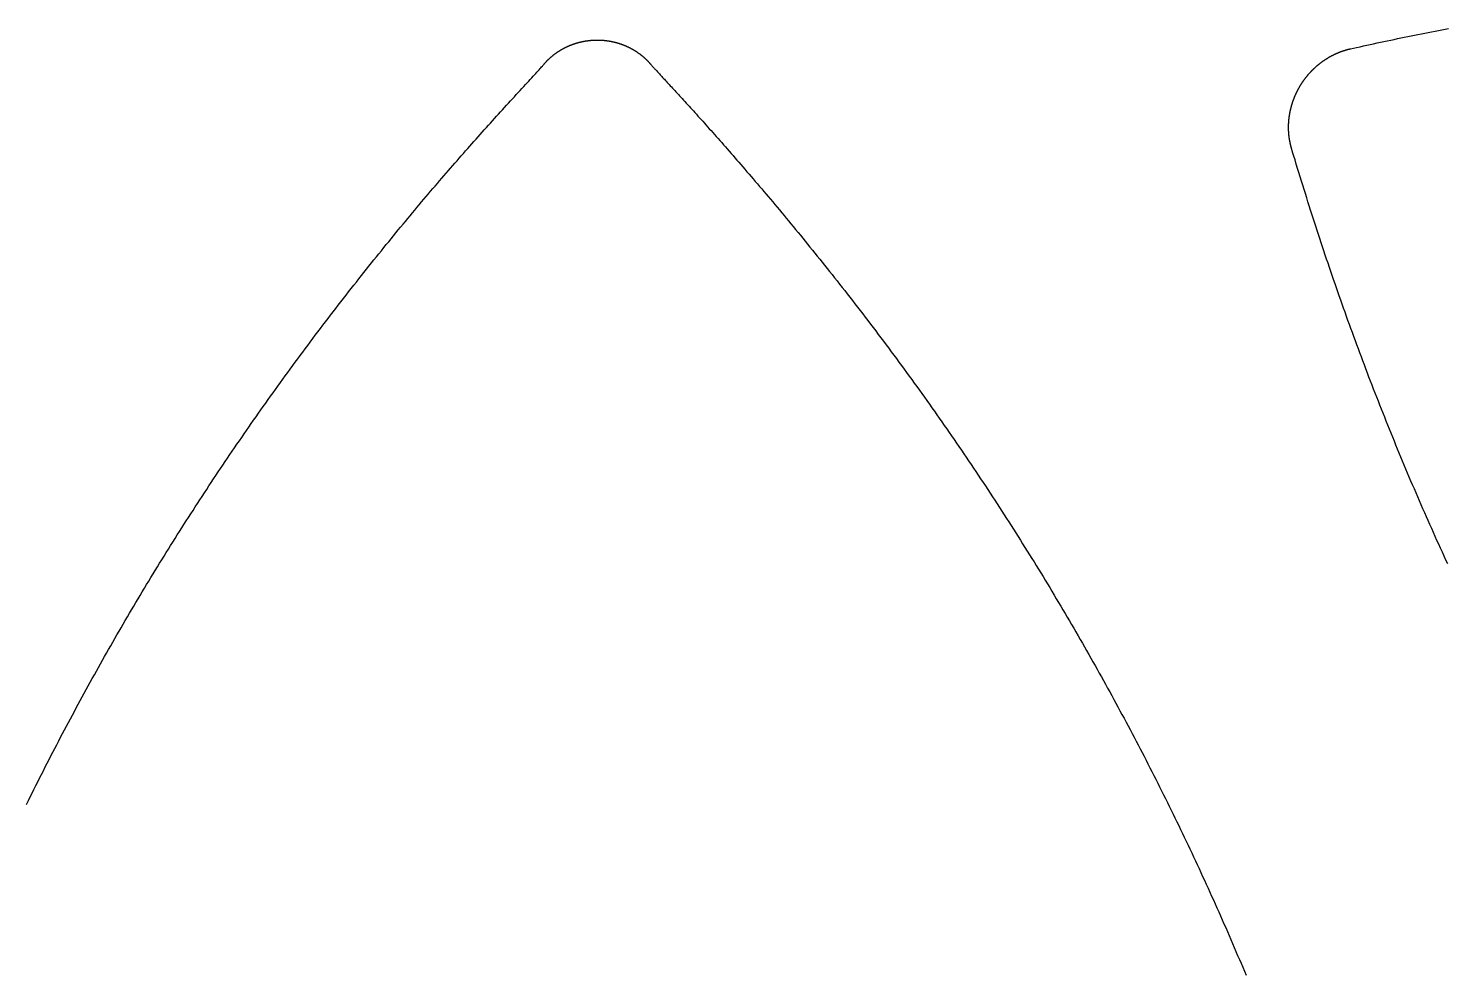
# Model space of a CAD drawing. Extents: x -3 to 136, y 0 to 121.
# Drawn here: x 76.81 to 93.08, y 14.5 to 25.33 of the extents above; entities that cross this region are included whole.
import ezdxf

# ---------------------------------------------------------------- set-up
doc = ezdxf.new("R2010")
doc.units = 0
doc.layers.get('0').update_dxf_attribs({"linetype": 'CONTINUOUS'})

msp = doc.modelspace()

# ---------------------------------------------------------------- linework, layer by layer
for points in [[(91.9655, 25.0949, 0), (92.0345, 25.1102, 0), (92.0739, 25.1189, 0), (92.1128, 25.1274, 0), (92.1517, 25.136, 0), (92.1908, 25.1445, 0), (92.2299, 25.1529, 0), (92.269, 25.1614, 0), (92.308, 25.1697, 0), (92.347, 25.1781, 0), (92.386, 25.1864, 0), (92.425, 25.1946, 0), (92.464, 25.2028, 0), (92.503, 25.211, 0), (92.542, 25.2191, 0), (92.5811, 25.2272, 0), (92.6202, 25.2352, 0), (92.6593, 25.2432, 0), (92.6984, 25.2512, 0), (92.7375, 25.2591, 0), (92.7766, 25.267, 0), (92.8157, 25.2749, 0), (92.8549, 25.2827, 0), (92.894, 25.2904, 0), (92.9331, 25.2981, 0), (92.9722, 25.3058, 0), (93.0114, 25.3134, 0), (93.0505, 25.321, 0), (93.0897, 25.3286, 0)], [(82.7181, 24.9157, 0), (82.7204, 24.9185, 0), (82.7228, 24.9213, 0), (82.7251, 24.924, 0), (82.7275, 24.9268, 0), (82.7299, 24.9295, 0), (82.7323, 24.9322, 0), (82.7347, 24.935, 0), (82.7371, 24.9376, 0), (82.7396, 24.9403, 0), (82.742, 24.943, 0), (82.7445, 24.9457, 0), (82.747, 24.9483, 0), (82.7495, 24.9509, 0), (82.752, 24.9536, 0), (82.7545, 24.9562, 0), (82.7571, 24.9588, 0), (82.7596, 24.9614, 0), (82.7622, 24.9639, 0), (82.7647, 24.9665, 0), (82.7673, 24.969, 0), (82.7699, 24.9716, 0), (82.7725, 24.9741, 0), (82.7751, 24.9766, 0), (82.7778, 24.9791, 0), (82.7804, 24.9816, 0), (82.7831, 24.9841, 0), (82.7857, 24.9865, 0), (82.7884, 24.989, 0), (82.7911, 24.9914, 0), (82.7938, 24.9938, 0), (82.7965, 24.9962, 0), (82.7993, 24.9986, 0), (82.802, 25.001, 0), (82.8048, 25.0034, 0), (82.8075, 25.0057, 0), (82.8103, 25.0081, 0), (82.8131, 25.0104, 0), (82.8159, 25.0127, 0), (82.8187, 25.015, 0), (82.8215, 25.0173, 0), (82.8243, 25.0196, 0), (82.8272, 25.0219, 0), (82.83, 25.0241, 0), (82.8329, 25.0263, 0), (82.8357, 25.0286, 0), (82.8386, 25.0308, 0), (82.8415, 25.033, 0), (82.8444, 25.0352, 0), (82.8473, 25.0373, 0), (82.8502, 25.0395, 0), (82.8532, 25.0416, 0), (82.8561, 25.0438, 0), (82.8591, 25.0459, 0), (82.862, 25.048, 0), (82.865, 25.0501, 0), (82.868, 25.0521, 0), (82.871, 25.0542, 0), (82.874, 25.0562, 0), (82.877, 25.0583, 0), (82.88, 25.0603, 0), (82.8831, 25.0623, 0), (82.8861, 25.0643, 0), (82.8892, 25.0663, 0), (82.8922, 25.0682, 0), (82.8953, 25.0702, 0), (82.8984, 25.0721, 0), (82.9015, 25.074, 0), (82.9046, 25.0759, 0), (82.9077, 25.0778, 0), (82.9108, 25.0797, 0), (82.9139, 25.0816, 0), (82.917, 25.0834, 0), (82.9202, 25.0853, 0), (82.9233, 25.0871, 0), (82.9265, 25.0889, 0), (82.9296, 25.0907, 0), (82.9328, 25.0924, 0), (82.936, 25.0942, 0), (82.9392, 25.096, 0), (82.9424, 25.0977, 0), (82.9456, 25.0994, 0), (82.9488, 25.1011, 0), (82.952, 25.1028, 0), (82.9552, 25.1045, 0), (82.9584, 25.1061, 0), (82.9617, 25.1078, 0), (82.9649, 25.1094, 0), (82.9682, 25.111, 0), (82.9714, 25.1126, 0), (82.9747, 25.1142, 0), (82.978, 25.1158, 0), (82.9813, 25.1173, 0), (82.9846, 25.1188, 0), (82.9879, 25.1204, 0), (82.9912, 25.1219, 0), (82.9945, 25.1234, 0), (82.9978, 25.1249, 0), (83.0011, 25.1263, 0), (83.0044, 25.1278, 0), (83.0078, 25.1292, 0), (83.0111, 25.1306, 0), (83.0145, 25.132, 0), (83.0178, 25.1334, 0), (83.0212, 25.1348, 0), (83.0246, 25.1362, 0), (83.0279, 25.1375, 0), (83.0313, 25.1388, 0), (83.0347, 25.1401, 0), (83.0381, 25.1414, 0), (83.0415, 25.1427, 0), (83.0449, 25.144, 0), (83.0483, 25.1452, 0), (83.0517, 25.1465, 0), (83.0552, 25.1477, 0), (83.0586, 25.1489, 0), (83.062, 25.1501, 0), (83.0655, 25.1513, 0), (83.0689, 25.1525, 0), (83.0724, 25.1536, 0), (83.0758, 25.1547, 0), (83.0793, 25.1558, 0), (83.0827, 25.1569, 0), (83.0862, 25.158, 0), (83.0897, 25.1591, 0), (83.0932, 25.1602, 0), (83.0967, 25.1612, 0), (83.1002, 25.1622, 0), (83.1036, 25.1632, 0), (83.1071, 25.1642, 0), (83.1107, 25.1652, 0), (83.1142, 25.1662, 0), (83.1177, 25.1671, 0), (83.1212, 25.168, 0), (83.1247, 25.169, 0), (83.1282, 25.1699, 0), (83.1318, 25.1707, 0), (83.1353, 25.1716, 0), (83.1388, 25.1725, 0), (83.1424, 25.1733, 0), (83.1459, 25.1741, 0), (83.1494, 25.1749, 0), (83.153, 25.1757, 0), (83.1565, 25.1765, 0), (83.1601, 25.1772, 0), (83.1636, 25.178, 0), (83.1672, 25.1787, 0), (83.1708, 25.1794, 0), (83.1743, 25.1801, 0), (83.1779, 25.1808, 0), (83.1815, 25.1815, 0), (83.185, 25.1821, 0), (83.1886, 25.1827, 0), (83.1922, 25.1834, 0), (83.1958, 25.184, 0), (83.1994, 25.1845, 0), (83.2029, 25.1851, 0), (83.2065, 25.1857, 0), (83.2101, 25.1862, 0), (83.2137, 25.1867, 0), (83.2173, 25.1872, 0), (83.2209, 25.1877, 0), (83.2245, 25.1882, 0), (83.2281, 25.1886, 0), (83.2317, 25.1891, 0), (83.2353, 25.1895, 0), (83.2389, 25.1899, 0), (83.2425, 25.1903, 0), (83.2461, 25.1907, 0), (83.2497, 25.1911, 0), (83.2534, 25.1914, 0), (83.257, 25.1917, 0), (83.2606, 25.1921, 0), (83.2642, 25.1924, 0), (83.2678, 25.1926, 0), (83.2714, 25.1929, 0), (83.2751, 25.1932, 0), (83.2787, 25.1934, 0), (83.2823, 25.1936, 0), (83.2859, 25.1938, 0), (83.2895, 25.194, 0), (83.2932, 25.1942, 0), (83.2968, 25.1943, 0), (83.3004, 25.1945, 0), (83.3041, 25.1946, 0), (83.3077, 25.1947, 0), (83.3113, 25.1948, 0), (83.3149, 25.1949, 0), (83.3186, 25.195, 0), (83.3222, 25.195, 0), (83.3258, 25.195, 0), (83.3295, 25.195, 0), (83.3331, 25.195, 0), (83.3367, 25.195, 0), (83.3404, 25.195, 0), (83.344, 25.1949, 0), (83.3476, 25.1949, 0), (83.3513, 25.1948, 0), (83.3549, 25.1947, 0), (83.3585, 25.1946, 0), (83.3621, 25.1945, 0), (83.3658, 25.1943, 0), (83.3694, 25.1942, 0), (83.373, 25.194, 0), (83.3767, 25.1938, 0), (83.3803, 25.1936, 0), (83.3839, 25.1934, 0), (83.3876, 25.1931, 0), (83.3912, 25.1929, 0), (83.3948, 25.1926, 0), (83.3984, 25.1923, 0), (83.4021, 25.192, 0), (83.4057, 25.1917, 0), (83.4093, 25.1913, 0), (83.4129, 25.191, 0), (83.4166, 25.1906, 0), (83.4202, 25.1902, 0), (83.4238, 25.1898, 0), (83.4274, 25.1894, 0), (83.431, 25.189, 0), (83.4346, 25.1886, 0), (83.4382, 25.1881, 0), (83.4418, 25.1876, 0), (83.4454, 25.1871, 0), (83.449, 25.1866, 0), (83.4526, 25.1861, 0), (83.4562, 25.1855, 0), (83.4598, 25.185, 0), (83.4634, 25.1844, 0), (83.467, 25.1838, 0), (83.4706, 25.1832, 0), (83.4742, 25.1826, 0), (83.4778, 25.182, 0), (83.4813, 25.1813, 0), (83.4849, 25.1807, 0), (83.4885, 25.18, 0), (83.492, 25.1793, 0), (83.4956, 25.1786, 0), (83.4992, 25.1778, 0), (83.5027, 25.1771, 0), (83.5063, 25.1763, 0), (83.5098, 25.1755, 0), (83.5133, 25.1748, 0), (83.5169, 25.1739, 0), (83.5204, 25.1731, 0), (83.524, 25.1723, 0), (83.5275, 25.1714, 0), (83.531, 25.1706, 0), (83.5345, 25.1697, 0), (83.538, 25.1688, 0), (83.5416, 25.1679, 0), (83.5451, 25.1669, 0), (83.5486, 25.166, 0), (83.5521, 25.165, 0), (83.5556, 25.164, 0), (83.559, 25.1631, 0), (83.5625, 25.162, 0), (83.566, 25.161, 0), (83.5695, 25.16, 0), (83.573, 25.1589, 0), (83.5764, 25.1579, 0), (83.5799, 25.1568, 0), (83.5833, 25.1557, 0), (83.5868, 25.1546, 0), (83.5902, 25.1534, 0), (83.5937, 25.1523, 0), (83.5971, 25.1511, 0), (83.6005, 25.1499, 0), (83.604, 25.1487, 0), (83.6074, 25.1475, 0), (83.6108, 25.1463, 0), (83.6142, 25.1451, 0), (83.6176, 25.1438, 0), (83.621, 25.1426, 0), (83.6244, 25.1413, 0), (83.6278, 25.14, 0), (83.6312, 25.1387, 0), (83.6346, 25.1373, 0), (83.6379, 25.136, 0), (83.6413, 25.1346, 0), (83.6446, 25.1332, 0), (83.648, 25.1319, 0), (83.6513, 25.1305, 0), (83.6547, 25.129, 0), (83.658, 25.1276, 0), (83.6613, 25.1261, 0), (83.6647, 25.1247, 0), (83.668, 25.1232, 0), (83.6713, 25.1217, 0), (83.6746, 25.1202, 0), (83.6779, 25.1187, 0), (83.6812, 25.1171, 0), (83.6845, 25.1156, 0), (83.6877, 25.114, 0), (83.691, 25.1124, 0), (83.6943, 25.1108, 0), (83.6975, 25.1092, 0), (83.7008, 25.1076, 0), (83.704, 25.1059, 0), (83.7072, 25.1043, 0), (83.7105, 25.1026, 0), (83.7137, 25.1009, 0), (83.7169, 25.0992, 0), (83.7201, 25.0975, 0), (83.7233, 25.0957, 0), (83.7265, 25.094, 0), (83.7297, 25.0922, 0), (83.7328, 25.0904, 0), (83.736, 25.0886, 0), (83.7392, 25.0868, 0), (83.7423, 25.085, 0), (83.7454, 25.0832, 0), (83.7486, 25.0813, 0), (83.7517, 25.0795, 0), (83.7548, 25.0776, 0), (83.7579, 25.0757, 0), (83.761, 25.0738, 0), (83.7641, 25.0719, 0), (83.7671, 25.0699, 0), (83.7702, 25.068, 0), (83.7733, 25.066, 0), (83.7763, 25.0641, 0), (83.7793, 25.0621, 0), (83.7824, 25.0601, 0), (83.7854, 25.0581, 0), (83.7884, 25.056, 0), (83.7914, 25.054, 0), (83.7944, 25.0519, 0), (83.7973, 25.0499, 0), (83.8003, 25.0478, 0), (83.8033, 25.0457, 0), (83.8062, 25.0436, 0), (83.8091, 25.0414, 0), (83.8121, 25.0393, 0), (83.815, 25.0371, 0), (83.8179, 25.035, 0), (83.8208, 25.0328, 0), (83.8237, 25.0306, 0), (83.8265, 25.0284, 0), (83.8294, 25.0262, 0), (83.8323, 25.0239, 0), (83.8351, 25.0217, 0), (83.8379, 25.0194, 0), (83.8408, 25.0172, 0), (83.8436, 25.0149, 0), (83.8464, 25.0126, 0), (83.8492, 25.0103, 0), (83.8519, 25.0079, 0), (83.8547, 25.0056, 0), (83.8575, 25.0033, 0), (83.8602, 25.0009, 0), (83.8629, 24.9985, 0), (83.8656, 24.9961, 0), (83.8684, 24.9937, 0), (83.8711, 24.9913, 0), (83.8737, 24.9889, 0), (83.8764, 24.9864, 0), (83.8791, 24.984, 0), (83.8817, 24.9815, 0), (83.8844, 24.979, 0), (83.887, 24.9765, 0), (83.8896, 24.974, 0), (83.8922, 24.9715, 0), (83.8948, 24.969, 0), (83.8974, 24.9664, 0), (83.9, 24.9639, 0), (83.9025, 24.9613, 0), (83.905, 24.9587, 0), (83.9076, 24.9561, 0), (83.9101, 24.9535, 0), (83.9126, 24.9509, 0), (83.9151, 24.9483, 0), (83.9176, 24.9456, 0), (83.92, 24.943, 0), (83.9225, 24.9403, 0), (83.9249, 24.9376, 0), (83.9274, 24.9349, 0), (83.9298, 24.9322, 0), (83.9322, 24.9295, 0), (83.9346, 24.9268, 0), (83.9369, 24.924, 0), (83.9393, 24.9213, 0), (83.9417, 24.9185, 0), (83.944, 24.9157, 0)], [(91.291, 23.9454, 0), (91.2899, 23.9491, 0), (91.2888, 23.9528, 0), (91.2877, 23.9566, 0), (91.2866, 23.9603, 0), (91.2855, 23.9641, 0), (91.2845, 23.9678, 0), (91.2835, 23.9716, 0), (91.2825, 23.9753, 0), (91.2815, 23.9791, 0), (91.2806, 23.9829, 0), (91.2796, 23.9866, 0), (91.2787, 23.9904, 0), (91.2778, 23.9942, 0), (91.2769, 23.998, 0), (91.276, 24.0018, 0), (91.2752, 24.0056, 0), (91.2743, 24.0094, 0), (91.2735, 24.0132, 0), (91.2727, 24.017, 0), (91.2719, 24.0208, 0), (91.2711, 24.0246, 0), (91.2704, 24.0284, 0), (91.2696, 24.0322, 0), (91.2689, 24.036, 0), (91.2682, 24.0399, 0), (91.2676, 24.0437, 0), (91.2669, 24.0475, 0), (91.2662, 24.0514, 0), (91.2656, 24.0552, 0), (91.265, 24.059, 0), (91.2644, 24.0629, 0), (91.2638, 24.0667, 0), (91.2633, 24.0706, 0), (91.2627, 24.0744, 0), (91.2622, 24.0783, 0), (91.2617, 24.0822, 0), (91.2612, 24.086, 0), (91.2608, 24.0899, 0), (91.2603, 24.0937, 0), (91.2599, 24.0976, 0), (91.2594, 24.1015, 0), (91.259, 24.1053, 0), (91.2587, 24.1092, 0), (91.2583, 24.1131, 0), (91.2579, 24.117, 0), (91.2576, 24.1208, 0), (91.2573, 24.1247, 0), (91.257, 24.1286, 0), (91.2567, 24.1325, 0), (91.2565, 24.1364, 0), (91.2562, 24.1403, 0), (91.256, 24.1441, 0), (91.2558, 24.148, 0), (91.2556, 24.1519, 0), (91.2554, 24.1558, 0), (91.2552, 24.1597, 0), (91.2551, 24.1636, 0), (91.255, 24.1675, 0), (91.2549, 24.1714, 0), (91.2548, 24.1753, 0), (91.2547, 24.1792, 0), (91.2547, 24.1831, 0), (91.2546, 24.1869, 0), (91.2546, 24.1908, 0), (91.2546, 24.1947, 0), (91.2546, 24.1986, 0), (91.2546, 24.2025, 0), (91.2547, 24.2064, 0), (91.2547, 24.2103, 0), (91.2548, 24.2142, 0), (91.2549, 24.2181, 0), (91.255, 24.222, 0), (91.2552, 24.2259, 0), (91.2553, 24.2297, 0), (91.2555, 24.2336, 0), (91.2556, 24.2375, 0), (91.2558, 24.2414, 0), (91.2561, 24.2453, 0), (91.2563, 24.2492, 0), (91.2565, 24.2531, 0), (91.2568, 24.2569, 0), (91.2571, 24.2608, 0), (91.2574, 24.2647, 0), (91.2577, 24.2686, 0), (91.258, 24.2725, 0), (91.2584, 24.2763, 0), (91.2587, 24.2802, 0), (91.2591, 24.2841, 0), (91.2595, 24.288, 0), (91.2599, 24.2918, 0), (91.2604, 24.2957, 0), (91.2608, 24.2996, 0), (91.2613, 24.3034, 0), (91.2618, 24.3073, 0), (91.2623, 24.3111, 0), (91.2628, 24.315, 0), (91.2633, 24.3189, 0), (91.2639, 24.3227, 0), (91.2644, 24.3266, 0), (91.265, 24.3304, 0), (91.2656, 24.3343, 0), (91.2662, 24.3381, 0), (91.2668, 24.342, 0), (91.2675, 24.3458, 0), (91.2682, 24.3496, 0), (91.2688, 24.3535, 0), (91.2695, 24.3573, 0), (91.2702, 24.3611, 0), (91.271, 24.365, 0), (91.2717, 24.3688, 0), (91.2725, 24.3726, 0), (91.2732, 24.3764, 0), (91.274, 24.3802, 0), (91.2748, 24.3841, 0), (91.2757, 24.3879, 0), (91.2765, 24.3917, 0), (91.2774, 24.3955, 0), (91.2782, 24.3993, 0), (91.2791, 24.403, 0), (91.28, 24.4068, 0), (91.2809, 24.4106, 0), (91.2819, 24.4144, 0), (91.2828, 24.4182, 0), (91.2838, 24.4219, 0), (91.2848, 24.4257, 0), (91.2858, 24.4295, 0), (91.2868, 24.4332, 0), (91.2878, 24.437, 0), (91.2888, 24.4407, 0), (91.2899, 24.4445, 0), (91.291, 24.4482, 0), (91.2921, 24.4519, 0), (91.2932, 24.4557, 0), (91.2943, 24.4594, 0), (91.2954, 24.4631, 0), (91.2966, 24.4668, 0), (91.2978, 24.4705, 0), (91.2989, 24.4742, 0), (91.3001, 24.4779, 0), (91.3013, 24.4816, 0), (91.3026, 24.4853, 0), (91.3038, 24.489, 0), (91.3051, 24.4927, 0), (91.3064, 24.4963, 0), (91.3076, 24.5, 0), (91.309, 24.5037, 0), (91.3103, 24.5073, 0), (91.3116, 24.511, 0), (91.313, 24.5146, 0), (91.3143, 24.5182, 0), (91.3157, 24.5219, 0), (91.3171, 24.5255, 0), (91.3185, 24.5291, 0), (91.3199, 24.5327, 0), (91.3214, 24.5364, 0), (91.3228, 24.54, 0), (91.3243, 24.5436, 0), (91.3258, 24.5471, 0), (91.3273, 24.5507, 0), (91.3288, 24.5543, 0), (91.3303, 24.5579, 0), (91.3319, 24.5615, 0), (91.3334, 24.565, 0), (91.335, 24.5686, 0), (91.3366, 24.5721, 0), (91.3382, 24.5757, 0), (91.3398, 24.5792, 0), (91.3414, 24.5827, 0), (91.3431, 24.5862, 0), (91.3447, 24.5898, 0), (91.3464, 24.5933, 0), (91.3481, 24.5968, 0), (91.3498, 24.6003, 0), (91.3515, 24.6038, 0), (91.3533, 24.6072, 0), (91.355, 24.6107, 0), (91.3568, 24.6142, 0), (91.3585, 24.6176, 0), (91.3603, 24.6211, 0), (91.3621, 24.6245, 0), (91.364, 24.628, 0), (91.3658, 24.6314, 0), (91.3676, 24.6348, 0), (91.3695, 24.6382, 0), (91.3714, 24.6417, 0), (91.3733, 24.6451, 0), (91.3752, 24.6485, 0), (91.3771, 24.6518, 0), (91.379, 24.6552, 0), (91.381, 24.6586, 0), (91.3829, 24.662, 0), (91.3849, 24.6653, 0), (91.3869, 24.6687, 0), (91.3889, 24.672, 0), (91.3909, 24.6753, 0), (91.3929, 24.6787, 0), (91.395, 24.682, 0), (91.397, 24.6853, 0), (91.3991, 24.6886, 0), (91.4012, 24.6919, 0), (91.4033, 24.6952, 0), (91.4054, 24.6984, 0), (91.4075, 24.7017, 0), (91.4097, 24.705, 0), (91.4118, 24.7082, 0), (91.414, 24.7114, 0), (91.4162, 24.7147, 0), (91.4184, 24.7179, 0), (91.4206, 24.7211, 0), (91.4228, 24.7243, 0), (91.425, 24.7275, 0), (91.4273, 24.7307, 0), (91.4295, 24.7339, 0), (91.4318, 24.737, 0), (91.4341, 24.7402, 0), (91.4364, 24.7433, 0), (91.4387, 24.7465, 0), (91.441, 24.7496, 0), (91.4433, 24.7527, 0), (91.4457, 24.7558, 0), (91.448, 24.7589, 0), (91.4504, 24.762, 0), (91.4528, 24.7651, 0), (91.4552, 24.7681, 0), (91.4576, 24.7712, 0), (91.46, 24.7742, 0), (91.4625, 24.7773, 0), (91.4649, 24.7803, 0), (91.4674, 24.7833, 0), (91.4698, 24.7863, 0), (91.4723, 24.7893, 0), (91.4748, 24.7923, 0), (91.4773, 24.7953, 0), (91.4798, 24.7982, 0), (91.4824, 24.8012, 0), (91.4849, 24.8041, 0), (91.4875, 24.8071, 0), (91.49, 24.81, 0), (91.4926, 24.8129, 0), (91.4952, 24.8158, 0), (91.4978, 24.8187, 0), (91.5004, 24.8215, 0), (91.5031, 24.8244, 0), (91.5057, 24.8273, 0), (91.5083, 24.8301, 0), (91.511, 24.8329, 0), (91.5137, 24.8358, 0), (91.5164, 24.8386, 0), (91.5191, 24.8414, 0), (91.5218, 24.8442, 0), (91.5245, 24.8469, 0), (91.5272, 24.8497, 0), (91.53, 24.8525, 0), (91.5327, 24.8552, 0), (91.5355, 24.8579, 0), (91.5382, 24.8607, 0), (91.541, 24.8634, 0), (91.5438, 24.8661, 0), (91.5466, 24.8687, 0), (91.5495, 24.8714, 0), (91.5523, 24.8741, 0), (91.5551, 24.8767, 0), (91.558, 24.8794, 0), (91.5609, 24.882, 0), (91.5637, 24.8846, 0), (91.5666, 24.8872, 0), (91.5695, 24.8898, 0), (91.5724, 24.8924, 0), (91.5753, 24.8949, 0), (91.5783, 24.8975, 0), (91.5812, 24.9, 0), (91.5842, 24.9026, 0), (91.5871, 24.9051, 0), (91.5901, 24.9076, 0), (91.5931, 24.9101, 0), (91.5961, 24.9126, 0), (91.5991, 24.915, 0), (91.6021, 24.9175, 0), (91.6051, 24.9199, 0), (91.6082, 24.9223, 0), (91.6112, 24.9248, 0), (91.6143, 24.9272, 0), (91.6173, 24.9296, 0), (91.6204, 24.9319, 0), (91.6235, 24.9343, 0), (91.6266, 24.9367, 0), (91.6297, 24.939, 0), (91.6328, 24.9413, 0), (91.636, 24.9436, 0), (91.6391, 24.9459, 0), (91.6423, 24.9482, 0), (91.6454, 24.9505, 0), (91.6486, 24.9528, 0), (91.6518, 24.955, 0), (91.6549, 24.9572, 0), (91.6581, 24.9595, 0), (91.6614, 24.9617, 0), (91.6646, 24.9639, 0), (91.6678, 24.966, 0), (91.671, 24.9682, 0), (91.6743, 24.9704, 0), (91.6775, 24.9725, 0), (91.6808, 24.9746, 0), (91.6841, 24.9767, 0), (91.6873, 24.9788, 0), (91.6906, 24.9809, 0), (91.6939, 24.983, 0), (91.6972, 24.985, 0), (91.7006, 24.9871, 0), (91.7039, 24.9891, 0), (91.7072, 24.9911, 0), (91.7105, 24.9931, 0), (91.7139, 24.9951, 0), (91.7172, 24.997, 0), (91.7206, 24.999, 0), (91.724, 25.0009, 0), (91.7274, 25.0029, 0), (91.7307, 25.0048, 0), (91.7341, 25.0067, 0), (91.7375, 25.0085, 0), (91.741, 25.0104, 0), (91.7444, 25.0122, 0), (91.7478, 25.0141, 0), (91.7512, 25.0159, 0), (91.7547, 25.0177, 0), (91.7581, 25.0195, 0), (91.7616, 25.0212, 0), (91.7651, 25.023, 0), (91.7685, 25.0247, 0), (91.772, 25.0265, 0), (91.7755, 25.0282, 0), (91.779, 25.0299, 0), (91.7825, 25.0316, 0), (91.786, 25.0332, 0), (91.7895, 25.0349, 0), (91.793, 25.0365, 0), (91.7966, 25.0381, 0), (91.8001, 25.0397, 0), (91.8036, 25.0413, 0), (91.8072, 25.0429, 0), (91.8107, 25.0444, 0), (91.8143, 25.046, 0), (91.8179, 25.0475, 0), (91.8214, 25.049, 0), (91.825, 25.0505, 0), (91.8286, 25.052, 0), (91.8322, 25.0534, 0), (91.8358, 25.0549, 0), (91.8394, 25.0563, 0), (91.843, 25.0577, 0), (91.8467, 25.0591, 0), (91.8503, 25.0605, 0), (91.8539, 25.0618, 0), (91.8576, 25.0632, 0), (91.8612, 25.0645, 0), (91.8649, 25.0658, 0), (91.8685, 25.0671, 0), (91.8722, 25.0684, 0), (91.8758, 25.0696, 0), (91.8795, 25.0709, 0), (91.8832, 25.0721, 0), (91.8869, 25.0733, 0), (91.8906, 25.0745, 0), (91.8943, 25.0757, 0), (91.898, 25.0769, 0), (91.9017, 25.078, 0), (91.9054, 25.0791, 0), (91.9091, 25.0802, 0), (91.9128, 25.0813, 0), (91.9166, 25.0824, 0), (91.9203, 25.0835, 0), (91.924, 25.0845, 0), (91.9278, 25.0855, 0), (91.9315, 25.0866, 0), (91.9353, 25.0875, 0), (91.939, 25.0885, 0), (91.9428, 25.0895, 0), (91.9466, 25.0904, 0), (91.9503, 25.0913, 0), (91.9541, 25.0922, 0), (91.9579, 25.0931, 0), (91.9617, 25.094, 0), (91.9655, 25.0949, 0)], [(76.789, 16.4332, 0), (76.8102, 16.4763, 0), (76.8315, 16.5193, 0), (76.8528, 16.5623, 0), (76.8742, 16.6052, 0), (76.8956, 16.6481, 0), (76.9171, 16.691, 0), (76.9387, 16.7338, 0), (76.9603, 16.7766, 0), (76.982, 16.8194, 0), (77.0037, 16.8621, 0), (77.0255, 16.9048, 0), (77.0474, 16.9474, 0), (77.0693, 16.99, 0), (77.0913, 17.0326, 0), (77.1133, 17.0752, 0), (77.1354, 17.1177, 0), (77.1575, 17.1601, 0), (77.1797, 17.2025, 0), (77.202, 17.2449, 0), (77.2243, 17.2873, 0), (77.2467, 17.3296, 0), (77.2691, 17.3719, 0), (77.2916, 17.4141, 0), (77.3142, 17.4563, 0), (77.3368, 17.4985, 0), (77.3595, 17.5406, 0), (77.3822, 17.5827, 0), (77.405, 17.6248, 0), (77.4278, 17.6668, 0), (77.4507, 17.7088, 0), (77.4737, 17.7508, 0), (77.4967, 17.7927, 0), (77.5198, 17.8346, 0), (77.543, 17.8764, 0), (77.5662, 17.9182, 0), (77.5894, 17.96, 0), (77.6127, 18.0018, 0), (77.6361, 18.0435, 0), (77.6595, 18.0851, 0), (77.683, 18.1268, 0), (77.7066, 18.1684, 0), (77.7302, 18.2099, 0), (77.7539, 18.2515, 0), (77.7776, 18.2929, 0), (77.8014, 18.3344, 0), (77.8252, 18.3758, 0), (77.8491, 18.4172, 0), (77.8731, 18.4586, 0), (77.8971, 18.4999, 0), (77.9212, 18.5412, 0), (77.9453, 18.5824, 0), (77.9695, 18.6236, 0), (77.9938, 18.6648, 0), (78.0181, 18.7059, 0), (78.0425, 18.747, 0), (78.0669, 18.7881, 0), (78.0914, 18.8291, 0), (78.116, 18.8701, 0), (78.1406, 18.9111, 0), (78.1653, 18.952, 0), (78.19, 18.9929, 0), (78.2148, 19.0338, 0), (78.2396, 19.0746, 0), (78.2645, 19.1154, 0), (78.2895, 19.1562, 0), (78.3145, 19.1969, 0), (78.3396, 19.2376, 0), (78.3648, 19.2782, 0), (78.39, 19.3188, 0), (78.4153, 19.3594, 0), (78.4406, 19.4, 0), (78.466, 19.4405, 0), (78.4914, 19.481, 0), (78.5169, 19.5214, 0), (78.5425, 19.5618, 0), (78.5681, 19.6022, 0), (78.5938, 19.6426, 0), (78.6195, 19.6829, 0), (78.6453, 19.7232, 0), (78.6712, 19.7634, 0), (78.6971, 19.8036, 0), (78.7231, 19.8438, 0), (78.7491, 19.8839, 0), (78.7752, 19.924, 0), (78.8014, 19.9641, 0), (78.8276, 20.0042, 0), (78.8539, 20.0442, 0), (78.8802, 20.0841, 0), (78.9066, 20.1241, 0), (78.9331, 20.164, 0), (78.9596, 20.2039, 0), (78.9862, 20.2437, 0), (79.0128, 20.2835, 0), (79.0395, 20.3233, 0), (79.0663, 20.363, 0), (79.0931, 20.4027, 0), (79.12, 20.4424, 0), (79.1469, 20.4821, 0), (79.1739, 20.5217, 0), (79.201, 20.5612, 0), (79.2281, 20.6008, 0), (79.2553, 20.6403, 0), (79.2825, 20.6798, 0), (79.3098, 20.7192, 0), (79.3372, 20.7586, 0), (79.3646, 20.798, 0), (79.3921, 20.8374, 0), (79.4196, 20.8767, 0), (79.4472, 20.916, 0), (79.4749, 20.9552, 0), (79.5026, 20.9944, 0), (79.5304, 21.0336, 0), (79.5582, 21.0728, 0), (79.5861, 21.1119, 0), (79.6141, 21.151, 0), (79.6421, 21.19, 0), (79.6702, 21.229, 0), (79.6983, 21.268, 0), (79.7265, 21.307, 0), (79.7548, 21.3459, 0), (79.7831, 21.3848, 0), (79.8115, 21.4237, 0), (79.8399, 21.4625, 0), (79.8684, 21.5013, 0), (79.897, 21.5401, 0), (79.9256, 21.5788, 0), (79.9543, 21.6175, 0), (79.983, 21.6562, 0), (80.0119, 21.6948, 0), (80.0407, 21.7334, 0), (80.0697, 21.772, 0), (80.0986, 21.8105, 0), (80.1277, 21.849, 0), (80.1568, 21.8875, 0), (80.186, 21.926, 0), (80.2152, 21.9644, 0), (80.2445, 22.0028, 0), (80.2739, 22.0411, 0), (80.3033, 22.0795, 0), (80.3328, 22.1177, 0), (80.3623, 22.156, 0), (80.3919, 22.1942, 0), (80.4215, 22.2324, 0), (80.4513, 22.2706, 0), (80.481, 22.3087, 0), (80.5106, 22.3465, 0), (80.54, 22.384, 0), (80.5694, 22.4213, 0), (80.5986, 22.4583, 0), (80.6277, 22.4951, 0), (80.6567, 22.5316, 0), (80.6855, 22.5679, 0), (80.7142, 22.6039, 0), (80.7428, 22.6397, 0), (80.7713, 22.6753, 0), (80.7997, 22.7106, 0), (80.8279, 22.7456, 0), (80.8561, 22.7805, 0), (80.8841, 22.8151, 0), (80.912, 22.8494, 0), (80.9398, 22.8836, 0), (80.9674, 22.9175, 0), (80.995, 22.9512, 0), (81.0224, 22.9846, 0), (81.0497, 23.0179, 0), (81.077, 23.0509, 0), (81.1041, 23.0837, 0), (81.1311, 23.1163, 0), (81.1579, 23.1487, 0), (81.1847, 23.1809, 0), (81.2114, 23.2128, 0), (81.238, 23.2446, 0), (81.2644, 23.2762, 0), (81.2908, 23.3075, 0), (81.317, 23.3387, 0), (81.3432, 23.3696, 0), (81.3692, 23.4004, 0), (81.3951, 23.431, 0), (81.421, 23.4614, 0), (81.4467, 23.4916, 0), (81.4723, 23.5216, 0), (81.4979, 23.5514, 0), (81.5233, 23.581, 0), (81.5487, 23.6105, 0), (81.5739, 23.6398, 0), (81.5991, 23.6689, 0), (81.6241, 23.6979, 0), (81.6491, 23.7266, 0), (81.6739, 23.7552, 0), (81.6987, 23.7837, 0), (81.7234, 23.8119, 0), (81.748, 23.84, 0), (81.7725, 23.868, 0), (81.7969, 23.8958, 0), (81.8212, 23.9234, 0), (81.8454, 23.9509, 0), (81.8696, 23.9782, 0), (81.8936, 24.0054, 0), (81.9176, 24.0324, 0), (81.9415, 24.0593, 0), (81.9653, 24.0861, 0), (81.989, 24.1127, 0), (82.0127, 24.1392, 0), (82.0362, 24.1655, 0), (82.0597, 24.1917, 0), (82.0831, 24.2178, 0), (82.1064, 24.2437, 0), (82.1296, 24.2695, 0), (82.1528, 24.2952, 0), (82.1759, 24.3207, 0), (82.1989, 24.3462, 0), (82.2218, 24.3715, 0), (82.2447, 24.3967, 0), (82.2674, 24.4218, 0), (82.2901, 24.4468, 0), (82.3128, 24.4716, 0), (82.3353, 24.4964, 0), (82.3578, 24.521, 0), (82.3802, 24.5456, 0), (82.4026, 24.57, 0), (82.4247, 24.5942, 0), (82.4462, 24.6177, 0), (82.4672, 24.6405, 0), (82.4875, 24.6627, 0), (82.5073, 24.6843, 0), (82.5264, 24.7051, 0), (82.5448, 24.7251, 0), (82.5625, 24.7444, 0), (82.5795, 24.7628, 0), (82.5956, 24.7804, 0), (82.611, 24.7972, 0), (82.6255, 24.813, 0), (82.6392, 24.8279, 0), (82.6519, 24.8419, 0), (82.6638, 24.8549, 0), (82.6747, 24.8669, 0), (82.6845, 24.8778, 0), (82.6934, 24.8876, 0), (82.7012, 24.8964, 0), (82.708, 24.904, 0), (82.7136, 24.9105, 0), (82.7181, 24.9157, 0)], [(83.944, 24.9157, 0), (83.9466, 24.9127, 0), (83.9495, 24.9093, 0), (83.9528, 24.9055, 0), (83.9565, 24.9014, 0), (83.9605, 24.8969, 0), (83.9648, 24.892, 0), (83.9695, 24.8868, 0), (83.9745, 24.8812, 0), (83.9799, 24.8753, 0), (83.9856, 24.869, 0), (83.9917, 24.8624, 0), (83.9981, 24.8554, 0), (84.0048, 24.8481, 0), (84.0119, 24.8405, 0), (84.0193, 24.8324, 0), (84.027, 24.8241, 0), (84.035, 24.8154, 0), (84.0434, 24.8063, 0), (84.0521, 24.7969, 0), (84.0611, 24.7872, 0), (84.0704, 24.7771, 0), (84.08, 24.7667, 0), (84.09, 24.756, 0), (84.1002, 24.7449, 0), (84.1108, 24.7335, 0), (84.1216, 24.7218, 0), (84.1328, 24.7097, 0), (84.1442, 24.6973, 0), (84.156, 24.6846, 0), (84.168, 24.6715, 0), (84.1804, 24.6581, 0), (84.193, 24.6444, 0), (84.2059, 24.6304, 0), (84.2191, 24.616, 0), (84.2326, 24.6014, 0), (84.2463, 24.5864, 0), (84.2604, 24.5711, 0), (84.2747, 24.5554, 0), (84.2893, 24.5395, 0), (84.3041, 24.5233, 0), (84.3193, 24.5067, 0), (84.3347, 24.4898, 0), (84.3503, 24.4726, 0), (84.3662, 24.4551, 0), (84.3824, 24.4373, 0), (84.3989, 24.4192, 0), (84.4156, 24.4008, 0), (84.4325, 24.3821, 0), (84.4497, 24.3631, 0), (84.4671, 24.3438, 0), (84.4848, 24.3242, 0), (84.5028, 24.3042, 0), (84.5209, 24.284, 0), (84.5394, 24.2635, 0), (84.558, 24.2427, 0), (84.5769, 24.2216, 0), (84.596, 24.2002, 0), (84.6153, 24.1786, 0), (84.6349, 24.1566, 0), (84.6547, 24.1344, 0), (84.6747, 24.1118, 0), (84.695, 24.089, 0), (84.7154, 24.0659, 0), (84.7361, 24.0425, 0), (84.757, 24.0188, 0), (84.7781, 23.9949, 0), (84.7994, 23.9706, 0), (84.8209, 23.9461, 0), (84.8426, 23.9214, 0), (84.8646, 23.8963, 0), (84.8867, 23.871, 0), (84.909, 23.8454, 0), (84.9315, 23.8195, 0), (84.9542, 23.7934, 0), (84.9771, 23.7669, 0), (85.0002, 23.7403, 0), (85.0235, 23.7133, 0), (85.0469, 23.6861, 0), (85.0705, 23.6587, 0), (85.0944, 23.6309, 0), (85.1183, 23.6029, 0), (85.1425, 23.5747, 0), (85.1668, 23.5462, 0), (85.1914, 23.5174, 0), (85.216, 23.4884, 0), (85.2409, 23.4591, 0), (85.2659, 23.4296, 0), (85.291, 23.3998, 0), (85.3163, 23.3698, 0), (85.3418, 23.3395, 0), (85.3674, 23.309, 0), (85.3932, 23.2782, 0), (85.4192, 23.2472, 0), (85.4452, 23.216, 0), (85.4715, 23.1845, 0), (85.4978, 23.1527, 0), (85.5243, 23.1207, 0), (85.551, 23.0885, 0), (85.5777, 23.0561, 0), (85.6046, 23.0234, 0), (85.6317, 22.9905, 0), (85.6588, 22.9573, 0), (85.6861, 22.9239, 0), (85.7135, 22.8903, 0), (85.7411, 22.8565, 0), (85.7687, 22.8224, 0), (85.7965, 22.7881, 0), (85.8244, 22.7536, 0), (85.8524, 22.7188, 0), (85.8805, 22.6838, 0), (85.9087, 22.6487, 0), (85.937, 22.6132, 0), (85.9655, 22.5776, 0), (85.994, 22.5418, 0), (86.0226, 22.5057, 0), (86.0513, 22.4694, 0), (86.0801, 22.4329, 0), (86.109, 22.3962, 0), (86.138, 22.3593, 0), (86.1671, 22.3222, 0), (86.1963, 22.2849, 0), (86.2255, 22.2473, 0), (86.2549, 22.2096, 0), (86.2843, 22.1716, 0), (86.3137, 22.1335, 0), (86.3433, 22.0951, 0), (86.3729, 22.0566, 0), (86.4026, 22.0178, 0), (86.4324, 21.9789, 0), (86.4622, 21.9397, 0), (86.4921, 21.9004, 0), (86.522, 21.8609, 0), (86.5519, 21.8212, 0), (86.5818, 21.7815, 0), (86.6116, 21.7418, 0), (86.6414, 21.702, 0), (86.6711, 21.6623, 0), (86.7007, 21.6224, 0), (86.7303, 21.5826, 0), (86.7598, 21.5427, 0), (86.7892, 21.5028, 0), (86.8186, 21.4628, 0), (86.8479, 21.4228, 0), (86.8771, 21.3828, 0), (86.9063, 21.3427, 0), (86.9354, 21.3026, 0), (86.9645, 21.2625, 0), (86.9935, 21.2224, 0), (87.0224, 21.1822, 0), (87.0513, 21.1419, 0), (87.0801, 21.1017, 0), (87.1088, 21.0614, 0), (87.1375, 21.021, 0), (87.1661, 20.9807, 0), (87.1946, 20.9403, 0), (87.2231, 20.8998, 0), (87.2515, 20.8594, 0), (87.2799, 20.8189, 0), (87.3082, 20.7783, 0), (87.3364, 20.7378, 0), (87.3646, 20.6971, 0), (87.3927, 20.6565, 0), (87.4208, 20.6158, 0), (87.4487, 20.5751, 0), (87.4767, 20.5344, 0), (87.5045, 20.4936, 0), (87.5323, 20.4528, 0), (87.56, 20.4119, 0), (87.5877, 20.371, 0), (87.6153, 20.3301, 0), (87.6429, 20.2892, 0), (87.6703, 20.2482, 0), (87.6978, 20.2071, 0), (87.7251, 20.1661, 0), (87.7524, 20.125, 0), (87.7796, 20.0839, 0), (87.8068, 20.0427, 0), (87.8339, 20.0015, 0), (87.8609, 19.9603, 0), (87.8879, 19.919, 0), (87.9148, 19.8777, 0), (87.9417, 19.8363, 0), (87.9684, 19.795, 0), (87.9952, 19.7536, 0), (88.0218, 19.7121, 0), (88.0484, 19.6706, 0), (88.075, 19.6291, 0), (88.1014, 19.5875, 0), (88.1279, 19.546, 0), (88.1542, 19.5043, 0), (88.1805, 19.4627, 0), (88.2067, 19.421, 0), (88.2329, 19.3792, 0), (88.259, 19.3375, 0), (88.285, 19.2957, 0), (88.311, 19.2538, 0), (88.3369, 19.212, 0), (88.3627, 19.17, 0), (88.3885, 19.1281, 0), (88.4142, 19.0861, 0), (88.4399, 19.0441, 0), (88.4655, 19.002, 0), (88.491, 18.96, 0), (88.5165, 18.9178, 0), (88.5419, 18.8757, 0), (88.5672, 18.8335, 0), (88.5925, 18.7912, 0), (88.6177, 18.749, 0), (88.6429, 18.7067, 0), (88.668, 18.6643, 0), (88.693, 18.6219, 0), (88.718, 18.5795, 0), (88.7429, 18.5371, 0), (88.7677, 18.4946, 0), (88.7925, 18.452, 0), (88.8172, 18.4095, 0), (88.8419, 18.3669, 0), (88.8665, 18.3243, 0), (88.891, 18.2816, 0), (88.9155, 18.2389, 0), (88.9399, 18.1961, 0), (88.9642, 18.1533, 0), (88.9885, 18.1105, 0), (89.0127, 18.0677, 0), (89.0369, 18.0248, 0), (89.061, 17.9819, 0), (89.085, 17.9389, 0), (89.109, 17.8959, 0), (89.1329, 17.8529, 0), (89.1568, 17.8098, 0), (89.1805, 17.7667, 0), (89.2043, 17.7235, 0), (89.2279, 17.6803, 0), (89.2515, 17.6371, 0), (89.2751, 17.5938, 0), (89.2985, 17.5505, 0), (89.3219, 17.5072, 0), (89.3453, 17.4638, 0), (89.3686, 17.4204, 0), (89.3918, 17.377, 0), (89.415, 17.3335, 0), (89.4381, 17.29, 0), (89.4611, 17.2464, 0), (89.4841, 17.2028, 0), (89.507, 17.1592, 0), (89.5298, 17.1155, 0), (89.5526, 17.0718, 0), (89.5753, 17.0281, 0), (89.598, 16.9843, 0), (89.6206, 16.9405, 0), (89.6431, 16.8966, 0), (89.6656, 16.8527, 0), (89.688, 16.8088, 0), (89.7104, 16.7648, 0), (89.7327, 16.7208, 0), (89.7549, 16.6767, 0), (89.7771, 16.6327, 0), (89.7992, 16.5885, 0), (89.8212, 16.5444, 0), (89.8432, 16.5002, 0), (89.8651, 16.4559, 0), (89.887, 16.4117, 0), (89.9088, 16.3673, 0), (89.9305, 16.323, 0), (89.9522, 16.2786, 0), (89.9738, 16.2342, 0), (89.9953, 16.1897, 0), (90.0168, 16.1452, 0), (90.0383, 16.1007, 0), (90.0596, 16.0561, 0), (90.0809, 16.0115, 0), (90.1022, 15.9668, 0), (90.1233, 15.9221, 0), (90.1444, 15.8774, 0), (90.1655, 15.8326, 0), (90.1865, 15.7878, 0), (90.2074, 15.7429, 0), (90.2283, 15.6981, 0), (90.2491, 15.6531, 0), (90.2698, 15.6082, 0), (90.2905, 15.5632, 0), (90.3111, 15.5181, 0), (90.3317, 15.473, 0), (90.3522, 15.4279, 0), (90.3726, 15.3828, 0), (90.393, 15.3376, 0), (90.4133, 15.2923, 0), (90.4335, 15.2471, 0), (90.4537, 15.2018, 0), (90.4738, 15.1566, 0), (90.4938, 15.1112, 0), (90.5138, 15.0659, 0), (90.5337, 15.0206, 0), (90.5535, 14.9752, 0), (90.5732, 14.9298, 0), (90.5929, 14.8844, 0), (90.6125, 14.839, 0), (90.6321, 14.7935, 0), (90.6515, 14.748, 0), (90.671, 14.7025, 0), (90.6903, 14.657, 0), (90.7096, 14.6115, 0), (90.7288, 14.5659, 0), (90.7479, 14.5203, 0), (90.767, 14.4747, 0)], [(93.0795, 19.1895, 0), (93.0587, 19.2345, 0), (93.038, 19.2795, 0), (93.0174, 19.3245, 0), (92.9969, 19.3696, 0), (92.9764, 19.4147, 0), (92.9559, 19.4599, 0), (92.9356, 19.5051, 0), (92.9153, 19.5503, 0), (92.895, 19.5955, 0), (92.8749, 19.6408, 0), (92.8548, 19.6861, 0), (92.8347, 19.7314, 0), (92.8148, 19.7767, 0), (92.7949, 19.822, 0), (92.7751, 19.8674, 0), (92.7553, 19.9128, 0), (92.7356, 19.9582, 0), (92.716, 20.0036, 0), (92.6965, 20.0491, 0), (92.677, 20.0946, 0), (92.6576, 20.1401, 0), (92.6383, 20.1856, 0), (92.619, 20.2312, 0), (92.5998, 20.2767, 0), (92.5806, 20.3223, 0), (92.5616, 20.3679, 0), (92.5426, 20.4136, 0), (92.5236, 20.4592, 0), (92.5048, 20.5049, 0), (92.486, 20.5507, 0), (92.4672, 20.5964, 0), (92.4486, 20.6422, 0), (92.43, 20.688, 0), (92.4114, 20.7338, 0), (92.393, 20.7796, 0), (92.3746, 20.8255, 0), (92.3562, 20.8714, 0), (92.338, 20.9173, 0), (92.3198, 20.9632, 0), (92.3016, 21.0092, 0), (92.2836, 21.0552, 0), (92.2655, 21.1012, 0), (92.2476, 21.1473, 0), (92.2297, 21.1934, 0), (92.2119, 21.2395, 0), (92.1942, 21.2856, 0), (92.1765, 21.3318, 0), (92.1589, 21.378, 0), (92.1413, 21.4242, 0), (92.1238, 21.4704, 0), (92.1064, 21.5167, 0), (92.089, 21.563, 0), (92.0717, 21.6094, 0), (92.0545, 21.6557, 0), (92.0373, 21.7021, 0), (92.0202, 21.7485, 0), (92.0032, 21.795, 0), (91.9862, 21.8415, 0), (91.9693, 21.888, 0), (91.9524, 21.9345, 0), (91.9356, 21.9811, 0), (91.9189, 22.0277, 0), (91.9022, 22.0744, 0), (91.8856, 22.121, 0), (91.869, 22.1677, 0), (91.8525, 22.2145, 0), (91.8361, 22.2612, 0), (91.8198, 22.308, 0), (91.8035, 22.3549, 0), (91.7872, 22.4017, 0), (91.771, 22.4486, 0), (91.7549, 22.4956, 0), (91.7389, 22.5425, 0), (91.7229, 22.5895, 0), (91.7069, 22.6366, 0), (91.6911, 22.6836, 0), (91.6752, 22.7307, 0), (91.6595, 22.7779, 0), (91.6438, 22.825, 0), (91.6282, 22.8722, 0), (91.6126, 22.9194, 0), (91.5972, 22.9664, 0), (91.5818, 23.0133, 0), (91.5666, 23.0601, 0), (91.5515, 23.1067, 0), (91.5365, 23.1533, 0), (91.5215, 23.2, 0), (91.5066, 23.2466, 0), (91.4917, 23.2934, 0), (91.4769, 23.3402, 0), (91.4621, 23.3872, 0), (91.4473, 23.4344, 0), (91.4325, 23.4819, 0), (91.4176, 23.5296, 0), (91.4028, 23.5776, 0), (91.3879, 23.626, 0), (91.3729, 23.6748, 0), (91.3579, 23.724, 0), (91.3428, 23.7737, 0), (91.3284, 23.8212, 0), (91.3159, 23.8627, 0), (91.3054, 23.8976, 0), (91.297, 23.9253, 0), (91.291, 23.9454, 0)]]:
    msp.add_polyline3d(points)

doc.saveas('drawing.dxf')
